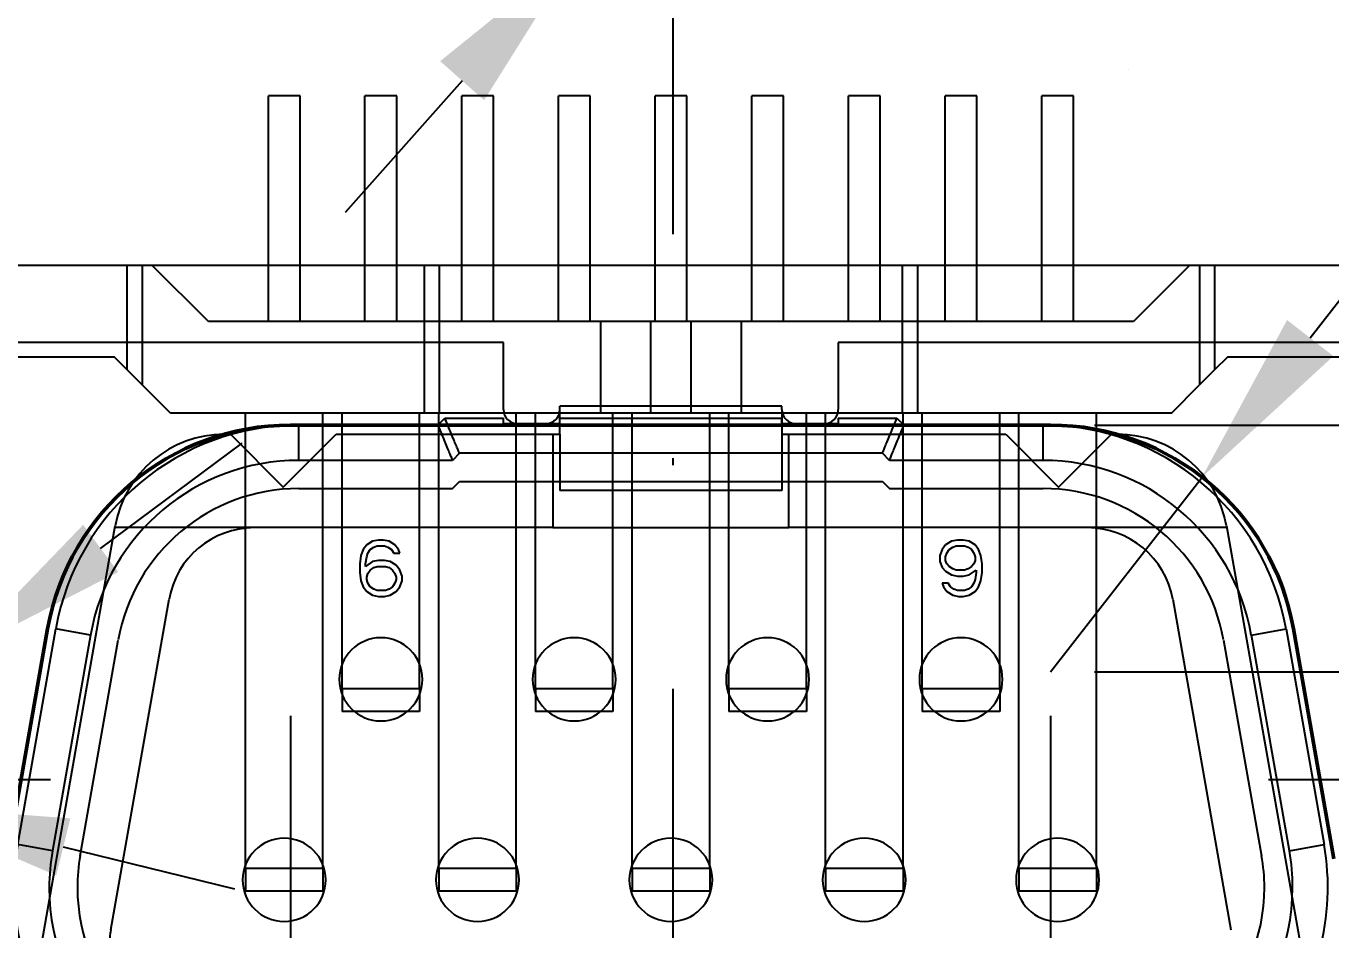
# Model space of a CAD drawing. Header units: millimetres. Extents: x 0 to 200, y 0 to 275.
# Drawn here: x 85.68 to 104.19, y 101.94 to 114.76 of the extents above; entities that cross this region are included whole.
import ezdxf

# ---------------------------------------------------------------- set-up
doc = ezdxf.new("R2010")
doc.units = ezdxf.units.MM
doc.linetypes.add('STRICHPUNKT', pattern=[25.4, 12.7, -6.35, 0, -6.35])
for name, color, linetype, lineweight in [('0.5 Vollinie', 7, 'Continuous', 50), ('Bemaßung', 2, 'Continuous', 25), ('Mittellinie', 6, 'STRICHPUNKT', 25)]:
    doc.layers.add(name, color=color, linetype=linetype, lineweight=lineweight)
doc.layers.add('MAIN-1', color=7, linetype='Continuous')
doc.layers.add('MAIN-2', color=7, linetype='Continuous')
doc.dimstyles.new('ISO-25', dxfattribs={"dimtxt": 2.5, "dimasz": 2.5, "dimexe": 1.25, "dimexo": 0.625, "dimtad": 1, "dimtxsty": 'Standard', "dimcen": 2.5, "dimadec": 0, "dimazin": 0, "dimtfac": 1, "dimtmove": 0, "dimatfit": 3, "dimfxl": 1, "dimarcsym": 0})

# ---------------------------------------------------------------- blocks, each defined once
blk = doc.blocks.new('*D77')
at = {"layer": 'Bemaßung', "color": 0, "lineweight": -2, "transparency": 16777216}
for p, q in [((97.98, 117.355), (152.75, 117.355)), ((151.5, 100.074), (151.5, 114.855)), ((127.325, 97.574), (152.75, 97.574))]:
    blk.add_line(p, q, dxfattribs=at)
at = {"layer": 'Bemaßung', "color": 0, "transparency": 16777216}
for points in [[(151.083, 114.855), (151.917, 114.855), (151.5, 117.355)], [(151.083, 100.074), (151.917, 100.074), (151.5, 97.574)]]:
    blk.add_solid(points, dxfattribs=at)
at = {"layer": 'Defpoints', "color": 0, "transparency": 16777216}
for p in [(97.355, 117.355), (151.5, 117.355), (126.7, 97.574)]:
    blk.add_point(p, dxfattribs=at)
at = {"layer": 'Bemaßung', "color": 0, "transparency": 16777216, "insert": (149.592, 107.465), "char_height": 2.2, "attachment_point": 5, "rotation": 90}
blk.add_mtext('19,8', dxfattribs=at)
blk = doc.blocks.new('*D79')
at = {"layer": 'Bemaßung', "color": 0, "lineweight": -2, "transparency": 16777216}
for p, q in [((86.739, 107.355), (88.746, 108.846)), ((84.733, 105.863), (79.917, 102.285)), ((63.821, 90.323), (77.91, 100.793))]:
    blk.add_line(p, q, dxfattribs=at)
at = {"layer": 'Bemaßung', "color": 0, "transparency": 16777216}
for points in [[(86.491, 107.689), (86.988, 107.02), (84.733, 105.863)], [(77.662, 101.128), (78.159, 100.459), (79.917, 102.285)]]:
    blk.add_solid(points, dxfattribs=at)
at = {"layer": 'Defpoints', "color": 0, "transparency": 16777216}
for p in [(84.733, 105.863), (79.917, 102.285)]:
    blk.add_point(p, dxfattribs=at)
at = {"layer": 'Bemaßung', "color": 0, "transparency": 16777216, "insert": (64.765, 93.174), "char_height": 2.2, "attachment_point": 5, "rotation": 36.6174}
blk.add_mtext('∅6', dxfattribs=at)
blk = doc.blocks.new('*D80')
at = {"layer": 'Bemaßung', "color": 0, "lineweight": -2, "transparency": 16777216}
for p, q in [((64.157, 108.538), (78.44, 105.028)), ((83.781, 103.716), (80.868, 104.432)), ((86.209, 103.119), (88.637, 102.523))]:
    blk.add_line(p, q, dxfattribs=at)
at = {"layer": 'Bemaßung', "color": 0, "transparency": 16777216}
for points in [[(78.54, 105.433), (78.341, 104.624), (80.868, 104.432)], [(86.309, 103.524), (86.11, 102.715), (83.781, 103.716)]]:
    blk.add_solid(points, dxfattribs=at)
at = {"layer": 'Defpoints', "color": 0, "transparency": 16777216}
for p in [(80.868, 104.432), (83.781, 103.716)]:
    blk.add_point(p, dxfattribs=at)
at = {"layer": 'Bemaßung', "color": 0, "transparency": 16777216, "insert": (66.956, 109.627), "char_height": 2.2, "attachment_point": 5, "rotation": 346.1945}
blk.add_mtext('∅3', dxfattribs=at)
blk = doc.blocks.new('*D81')
at = {"layer": 'Bemaßung', "color": 0, "lineweight": -2, "transparency": 16777216}
for p, q in [((106.656, 130.649), (97.843, 120.721)), ((93.528, 115.86), (96.183, 118.851)), ((91.868, 113.99), (90.208, 112.12))]:
    blk.add_line(p, q, dxfattribs=at)
at = {"layer": 'Bemaßung', "color": 0, "transparency": 16777216}
for points in [[(97.531, 120.997), (98.154, 120.444), (96.183, 118.851)], [(91.556, 114.267), (92.18, 113.713), (93.528, 115.86)]]:
    blk.add_solid(points, dxfattribs=at)
at = {"layer": 'Defpoints', "color": 0, "transparency": 16777216}
for p in [(96.183, 118.851), (93.528, 115.86)]:
    blk.add_point(p, dxfattribs=at)
at = {"layer": 'Bemaßung', "color": 0, "transparency": 16777216, "insert": (103.734, 129.955), "char_height": 2.2, "attachment_point": 5, "rotation": 48.4049}
blk.add_mtext('M4', dxfattribs=at)
blk = doc.blocks.new('*D109')
at = {"layer": 'Bemaßung', "color": 0, "lineweight": -2, "transparency": 16777216}
for p, q in [((100.841, 109.104), (147.895, 109.104)), ((146.645, 106.604), (146.645, 100.074)), ((127.325, 97.574), (147.895, 97.574))]:
    blk.add_line(p, q, dxfattribs=at)
at = {"layer": 'Bemaßung', "color": 0, "transparency": 16777216}
for points in [[(146.229, 106.604), (147.062, 106.604), (146.645, 109.104)], [(146.229, 100.074), (147.062, 100.074), (146.645, 97.574)]]:
    blk.add_solid(points, dxfattribs=at)
at = {"layer": 'Defpoints', "color": 0, "transparency": 16777216}
for p in [(100.216, 109.104), (126.7, 97.574), (146.645, 97.574)]:
    blk.add_point(p, dxfattribs=at)
at = {"layer": 'Bemaßung', "color": 0, "transparency": 16777216, "insert": (144.737, 103.339), "char_height": 2.2, "attachment_point": 5, "rotation": 90}
blk.add_mtext('11,5', dxfattribs=at)
blk = doc.blocks.new('*D110')
at = {"layer": 'Bemaßung', "color": 0, "lineweight": -2, "transparency": 16777216}
for p, q in [((120.114, 131.173), (103.901, 110.339)), ((100.216, 105.604), (102.365, 108.366))]:
    blk.add_line(p, q, dxfattribs=at)
at = {"layer": 'Bemaßung', "color": 0, "transparency": 16777216}
blk.add_solid([(103.572, 110.595), (104.229, 110.083), (102.365, 108.366)], dxfattribs=at)
at = {"layer": 'Defpoints', "color": 0, "transparency": 16777216}
for p in [(102.365, 108.366), (100.216, 105.604)]:
    blk.add_point(p, dxfattribs=at)
at = {"layer": 'Bemaßung', "color": 0, "transparency": 16777216, "insert": (116.085, 129.103), "char_height": 2.2, "attachment_point": 5, "rotation": 52.1094}
blk.add_mtext('R3,5', dxfattribs=at)
blk = doc.blocks.new('*D111')
at = {"layer": 'Bemaßung', "color": 0, "lineweight": -2, "transparency": 16777216}
for p, q in [((89.434, 104.979), (89.434, 90.276)), ((100.216, 104.979), (100.216, 90.276)), ((97.716, 91.526), (91.934, 91.526))]:
    blk.add_line(p, q, dxfattribs=at)
at = {"layer": 'Bemaßung', "color": 0, "transparency": 16777216}
for points in [[(91.934, 91.943), (91.934, 91.11), (89.434, 91.526)], [(97.716, 91.943), (97.716, 91.11), (100.216, 91.526)]]:
    blk.add_solid(points, dxfattribs=at)
at = {"layer": 'Defpoints', "color": 0, "transparency": 16777216}
for p in [(89.434, 105.604), (100.216, 105.604), (89.434, 91.526)]:
    blk.add_point(p, dxfattribs=at)
at = {"layer": 'Bemaßung', "color": 0, "transparency": 16777216, "insert": (94.825, 93.435), "char_height": 2.2, "attachment_point": 5}
blk.add_mtext('10,8', dxfattribs=at)
blk = doc.blocks.new('*D112')
at = {"layer": 'Bemaßung', "color": 0, "lineweight": -2, "transparency": 16777216}
for p, q in [((100.841, 105.604), (140.265, 105.604)), ((139.015, 103.104), (139.015, 100.074)), ((118.48, 97.574), (140.265, 97.574))]:
    blk.add_line(p, q, dxfattribs=at)
at = {"layer": 'Bemaßung', "color": 0, "transparency": 16777216}
for points in [[(138.599, 103.104), (139.432, 103.104), (139.015, 105.604)], [(138.599, 100.074), (139.432, 100.074), (139.015, 97.574)]]:
    blk.add_solid(points, dxfattribs=at)
at = {"layer": 'Defpoints', "color": 0, "transparency": 16777216}
for p in [(100.216, 105.604), (117.855, 97.574), (139.015, 97.574)]:
    blk.add_point(p, dxfattribs=at)
at = {"layer": 'Bemaßung', "color": 0, "transparency": 16777216, "insert": (137.29, 101.589), "char_height": 2.2, "attachment_point": 5, "rotation": 90}
blk.add_mtext('8', dxfattribs=at)
blk = doc.blocks.new('D-Sub 1-338168-2 Front')
at = {"layer": 'MAIN-1', "color": 1}
for p, q in [((4.654, 5.319), (4.114, 8.379)), ((20.876, 8.379), (20.336, 5.319)), ((3.721, 8.309), (3.228, 8.222)), ((3.768, 5.162), (3.228, 8.222)), ((3.721, 8.309), (4.26, 5.249)), ((20.73, 5.249), (21.269, 8.309)), ((21.762, 8.222), (21.222, 5.162)), ((21.269, 8.309), (21.762, 8.222)), ((4.26, 5.249), (3.768, 5.162)), ((20.73, 5.249), (21.222, 5.162)), ((8.18, 4.632), (8.13, 4.564)), ((8.263, 4.683), (8.18, 4.632)), ((8.347, 4.7), (8.263, 4.683)), ((8.413, 4.7), (8.347, 4.7)), ((8.497, 4.683), (8.413, 4.7)), ((8.58, 4.632), (8.497, 4.683)), ((8.63, 4.564), (8.58, 4.632)), ((16.393, 4.632), (16.343, 4.564)), ((16.477, 4.683), (16.393, 4.632)), ((16.56, 4.7), (16.477, 4.683)), ((16.643, 4.7), (16.56, 4.7)), ((16.727, 4.683), (16.643, 4.7)), ((16.81, 4.632), (16.727, 4.683)), ((16.86, 4.564), (16.81, 4.632)), ((8.097, 4.479), (8.08, 4.36)), ((8.13, 4.564), (8.097, 4.479)), ((8.163, 4.36), (8.18, 4.462)), ((8.18, 4.462), (8.197, 4.513)), ((8.197, 4.513), (8.23, 4.564)), ((8.23, 4.564), (8.28, 4.598)), ((8.28, 4.598), (8.33, 4.615)), ((8.33, 4.615), (8.43, 4.615)), ((8.43, 4.615), (8.48, 4.598)), ((8.48, 4.598), (8.53, 4.564)), ((8.53, 4.564), (8.563, 4.513)), ((8.563, 4.513), (8.647, 4.513)), ((8.647, 4.513), (8.63, 4.564)), ((16.343, 4.564), (16.31, 4.479)), ((16.31, 4.479), (16.31, 4.411)), ((16.393, 4.462), (16.41, 4.513)), ((16.393, 4.428), (16.393, 4.462)), ((16.41, 4.513), (16.443, 4.564)), ((16.443, 4.564), (16.493, 4.598)), ((16.493, 4.598), (16.543, 4.615)), ((16.543, 4.615), (16.66, 4.615)), ((16.66, 4.615), (16.71, 4.598)), ((16.71, 4.598), (16.76, 4.564)), ((16.76, 4.564), (16.793, 4.513)), ((16.793, 4.513), (16.81, 4.462)), ((16.81, 4.462), (16.81, 4.428)), ((16.893, 4.479), (16.86, 4.564)), ((16.91, 4.36), (16.893, 4.479)), ((8.08, 4.36), (8.08, 4.24)), ((8.263, 4.394), (8.163, 4.326)), ((8.163, 4.326), (8.163, 4.36)), ((8.197, 4.24), (8.23, 4.274)), ((8.23, 4.274), (8.28, 4.309)), ((8.347, 4.411), (8.263, 4.394)), ((8.28, 4.309), (8.33, 4.326)), ((8.33, 4.326), (8.447, 4.326)), ((8.43, 4.411), (8.347, 4.411)), ((8.513, 4.394), (8.43, 4.411)), ((8.447, 4.326), (8.497, 4.309)), ((8.497, 4.309), (8.547, 4.274)), ((8.597, 4.343), (8.513, 4.394)), ((8.547, 4.274), (8.58, 4.24)), ((8.647, 4.291), (8.597, 4.343)), ((8.68, 4.206), (8.647, 4.291)), ((16.31, 4.411), (16.343, 4.326)), ((16.343, 4.326), (16.393, 4.257)), ((16.41, 4.377), (16.393, 4.428)), ((16.443, 4.326), (16.41, 4.377)), ((16.493, 4.291), (16.443, 4.326)), ((16.543, 4.274), (16.493, 4.291)), ((16.66, 4.274), (16.543, 4.274)), ((16.71, 4.291), (16.66, 4.274)), ((16.76, 4.326), (16.71, 4.291)), ((16.727, 4.206), (16.827, 4.274)), ((16.793, 4.377), (16.76, 4.326)), ((16.81, 4.428), (16.793, 4.377)), ((16.827, 4.274), (16.827, 4.24)), ((16.91, 4.24), (16.91, 4.36)), ((8.08, 4.24), (8.097, 4.121)), ((8.097, 4.121), (8.13, 4.036)), ((8.18, 4.189), (8.197, 4.24)), ((8.18, 4.138), (8.18, 4.189)), ((8.197, 4.087), (8.18, 4.138)), ((8.23, 4.036), (8.197, 4.087)), ((8.58, 4.087), (8.547, 4.036)), ((8.58, 4.24), (8.597, 4.189)), ((8.597, 4.138), (8.58, 4.087)), ((8.597, 4.189), (8.597, 4.138)), ((8.647, 4.036), (8.68, 4.121)), ((8.68, 4.121), (8.68, 4.206)), ((16.343, 4.087), (16.36, 4.036)), ((16.427, 4.087), (16.343, 4.087)), ((16.393, 4.257), (16.477, 4.206)), ((16.46, 4.036), (16.427, 4.087)), ((16.477, 4.206), (16.56, 4.189)), ((16.56, 4.189), (16.643, 4.189)), ((16.643, 4.189), (16.727, 4.206)), ((16.793, 4.087), (16.76, 4.036)), ((16.81, 4.138), (16.793, 4.087)), ((16.827, 4.24), (16.81, 4.138)), ((16.86, 4.036), (16.893, 4.121)), ((16.893, 4.121), (16.91, 4.24)), ((8.13, 4.036), (8.18, 3.968)), ((8.18, 3.968), (8.263, 3.917)), ((8.28, 4.002), (8.23, 4.036)), ((8.263, 3.917), (8.347, 3.9)), ((8.33, 3.985), (8.28, 4.002)), ((8.447, 3.985), (8.33, 3.985)), ((8.347, 3.9), (8.43, 3.9)), ((8.43, 3.9), (8.513, 3.917)), ((8.497, 4.002), (8.447, 3.985)), ((8.547, 4.036), (8.497, 4.002)), ((8.513, 3.917), (8.597, 3.968)), ((8.597, 3.968), (8.647, 4.036)), ((16.36, 4.036), (16.41, 3.968)), ((16.41, 3.968), (16.493, 3.917)), ((16.51, 4.002), (16.46, 4.036)), ((16.493, 3.917), (16.577, 3.9)), ((16.56, 3.985), (16.51, 4.002)), ((16.66, 3.985), (16.56, 3.985)), ((16.577, 3.9), (16.643, 3.9)), ((16.643, 3.9), (16.727, 3.917)), ((16.71, 4.002), (16.66, 3.985)), ((16.76, 4.036), (16.71, 4.002)), ((16.727, 3.917), (16.81, 3.968)), ((16.81, 3.968), (16.86, 4.036)), ((9.395, 3.17), (7.215, 3.17)), ((9.495, 3.07), (9.395, 3.17)), ((15.595, 3.17), (15.495, 3.07)), ((17.775, 3.17), (15.595, 3.17)), ((15.495, 3.07), (9.495, 3.07)), ((7.215, 2.77), (7.215, 2.27)), ((7.215, 2.77), (9.395, 2.77)), ((9.327, 2.605), (9.318, 2.583)), ((9.335, 2.626), (9.327, 2.605)), ((9.344, 2.646), (9.335, 2.626)), ((9.351, 2.665), (9.344, 2.646)), ((9.359, 2.682), (9.351, 2.665)), ((9.365, 2.698), (9.359, 2.682)), ((9.371, 2.713), (9.365, 2.698)), ((9.377, 2.726), (9.371, 2.713)), ((9.381, 2.737), (9.377, 2.726)), ((9.385, 2.747), (9.381, 2.737)), ((9.389, 2.755), (9.385, 2.747)), ((9.392, 2.762), (9.389, 2.755)), ((9.393, 2.766), (9.392, 2.762)), ((9.395, 2.769), (9.393, 2.766)), ((9.395, 2.77), (9.395, 2.769)), ((9.395, 2.77), (9.495, 2.67)), ((9.465, 2.598), (9.459, 2.582)), ((9.471, 2.613), (9.465, 2.598)), ((9.477, 2.626), (9.471, 2.613)), ((9.481, 2.637), (9.477, 2.626)), ((9.485, 2.647), (9.481, 2.637)), ((9.489, 2.655), (9.485, 2.647)), ((9.492, 2.662), (9.489, 2.655)), ((9.493, 2.666), (9.492, 2.662)), ((9.495, 2.669), (9.493, 2.666)), ((9.495, 2.67), (9.495, 2.669)), ((9.495, 2.67), (15.495, 2.67)), ((15.495, 2.67), (15.595, 2.77)), ((15.495, 2.67), (15.495, 2.669)), ((15.495, 2.669), (15.497, 2.666)), ((15.497, 2.666), (15.498, 2.662)), ((15.498, 2.662), (15.501, 2.655)), ((15.501, 2.655), (15.505, 2.647)), ((15.505, 2.647), (15.509, 2.637)), ((15.509, 2.637), (15.513, 2.626)), ((15.513, 2.626), (15.519, 2.613)), ((15.519, 2.613), (15.525, 2.598)), ((15.525, 2.598), (15.531, 2.582)), ((15.595, 2.77), (17.775, 2.77)), ((15.595, 2.769), (15.595, 2.77)), ((15.597, 2.766), (15.595, 2.769)), ((15.598, 2.762), (15.597, 2.766)), ((15.601, 2.755), (15.598, 2.762)), ((15.605, 2.747), (15.601, 2.755)), ((15.609, 2.737), (15.605, 2.747)), ((15.613, 2.726), (15.609, 2.737)), ((15.619, 2.713), (15.613, 2.726)), ((15.625, 2.698), (15.619, 2.713)), ((15.631, 2.682), (15.625, 2.698)), ((15.639, 2.665), (15.631, 2.682)), ((15.646, 2.646), (15.639, 2.665)), ((15.655, 2.626), (15.646, 2.646)), ((15.663, 2.605), (15.655, 2.626)), ((15.672, 2.583), (15.663, 2.605)), ((17.775, 2.77), (17.775, 2.27)), ((9.245, 2.407), (9.234, 2.38)), ((9.256, 2.434), (9.245, 2.407)), ((9.267, 2.461), (9.256, 2.434)), ((9.278, 2.487), (9.267, 2.461)), ((9.288, 2.512), (9.278, 2.487)), ((9.298, 2.536), (9.288, 2.512)), ((9.308, 2.56), (9.298, 2.536)), ((9.318, 2.583), (9.308, 2.56)), ((9.388, 2.412), (9.378, 2.387)), ((9.398, 2.436), (9.388, 2.412)), ((9.408, 2.46), (9.398, 2.436)), ((9.418, 2.483), (9.408, 2.46)), ((9.427, 2.505), (9.418, 2.483)), ((9.435, 2.526), (9.427, 2.505)), ((9.444, 2.546), (9.435, 2.526)), ((9.451, 2.565), (9.444, 2.546)), ((9.459, 2.582), (9.451, 2.565)), ((15.531, 2.582), (15.539, 2.565)), ((15.539, 2.565), (15.546, 2.546)), ((15.546, 2.546), (15.555, 2.526)), ((15.555, 2.526), (15.563, 2.505)), ((15.563, 2.505), (15.572, 2.483)), ((15.572, 2.483), (15.582, 2.46)), ((15.582, 2.46), (15.592, 2.436)), ((15.592, 2.436), (15.602, 2.412)), ((15.602, 2.412), (15.612, 2.387)), ((15.682, 2.56), (15.672, 2.583)), ((15.692, 2.536), (15.682, 2.56)), ((15.702, 2.512), (15.692, 2.536)), ((15.712, 2.487), (15.702, 2.512)), ((15.723, 2.461), (15.712, 2.487)), ((15.734, 2.434), (15.723, 2.461)), ((15.745, 2.407), (15.734, 2.434)), ((15.756, 2.38), (15.745, 2.407)), ((9.188, 2.27), (7.215, 2.27)), ((9.199, 2.298), (9.188, 2.27)), ((9.288, 2.17), (9.188, 2.27)), ((9.211, 2.325), (9.199, 2.298)), ((9.222, 2.353), (9.211, 2.325)), ((9.234, 2.38), (9.222, 2.353)), ((9.311, 2.225), (9.299, 2.198)), ((9.322, 2.253), (9.311, 2.225)), ((9.334, 2.28), (9.322, 2.253)), ((9.345, 2.307), (9.334, 2.28)), ((9.356, 2.334), (9.345, 2.307)), ((9.367, 2.361), (9.356, 2.334)), ((9.378, 2.387), (9.367, 2.361)), ((10.12, 2.25), (10.92, 2.25)), ((10.12, 2.17), (10.12, 2.25)), ((10.302, 2.249), (10.302, 2.1)), ((10.573, 2.25), (10.573, 2.1)), ((10.92, 2.25), (10.92, 2.17)), ((14.07, 2.25), (14.87, 2.25)), ((14.07, 2.25), (14.07, 2.17)), ((14.417, 2.25), (14.417, 2.1)), ((14.688, 2.249), (14.688, 2.1)), ((14.87, 2.25), (14.87, 2.17)), ((15.612, 2.387), (15.623, 2.361)), ((15.623, 2.361), (15.634, 2.334)), ((15.634, 2.334), (15.645, 2.307)), ((15.645, 2.307), (15.656, 2.28)), ((15.656, 2.28), (15.668, 2.253)), ((15.668, 2.253), (15.679, 2.225)), ((15.679, 2.225), (15.691, 2.198)), ((15.802, 2.27), (15.702, 2.17)), ((15.768, 2.353), (15.756, 2.38)), ((15.779, 2.325), (15.768, 2.353)), ((15.791, 2.298), (15.779, 2.325)), ((15.802, 2.27), (15.791, 2.298)), ((17.775, 2.27), (15.802, 2.27)), ((9.299, 2.198), (9.288, 2.17)), ((10.12, 2.17), (9.288, 2.17)), ((10.12, 1.1), (10.12, 2.05)), ((10.126, 2.1), (10.914, 2.1)), ((14.07, 2.17), (10.92, 2.17)), ((10.92, 2.05), (10.92, 2)), ((14.07, 2.05), (14.07, 2)), ((14.076, 2.1), (14.864, 2.1)), ((15.702, 2.17), (14.87, 2.17)), ((14.87, 2.05), (14.87, 1.1)), ((15.691, 2.198), (15.702, 2.17)), ((10.92, 2), (14.07, 2)), ((-1.45, 1.1), (10.12, 1.1)), ((4.781, 0), (4.781, 1.1)), ((4.995, 0), (4.995, 1.1)), ((8.995, 0), (8.995, 1.1)), ((9.209, 1.1), (9.209, 0)), ((14.87, 1.1), (26.44, 1.1)), ((15.781, 0), (15.781, 1.1)), ((15.995, 0), (15.995, 1.1)), ((19.995, 0), (19.995, 1.1)), ((20.209, 1.1), (20.209, 0)), ((4.781, 0), (-0.905, 0)), ((4.995, 0), (4.781, 0)), ((8.995, 0), (4.995, 0)), ((6.784, 0), (6.784, -2.4)), ((7.234, 0), (7.234, -2.4)), ((8.155, 0), (8.155, -2.4)), ((8.605, 0), (8.605, -2.4)), ((9.209, 0), (8.995, 0)), ((15.781, 0), (9.209, 0)), ((9.527, 0), (9.527, -2.4)), ((9.977, 0), (9.977, -2.4)), ((10.898, 0), (10.898, -2.4)), ((11.348, 0), (11.348, -2.4)), ((12.27, 0), (12.27, -2.4)), ((12.72, 0), (12.72, -2.4)), ((13.642, 0), (13.642, -2.4)), ((14.092, 0), (14.092, -2.4)), ((15.013, 0), (15.013, -2.4)), ((15.463, 0), (15.463, -2.4)), ((15.995, 0), (15.781, 0)), ((19.995, 0), (15.995, 0)), ((16.385, 0), (16.385, -2.4)), ((16.835, 0), (16.835, -2.4)), ((17.756, 0), (17.756, -2.4)), ((18.206, 0), (18.206, -2.4)), ((20.209, 0), (19.995, 0)), ((25.895, 0), (20.209, 0)), ((6.784, -2.4), (7.234, -2.4)), ((8.155, -2.4), (8.605, -2.4)), ((9.527, -2.4), (9.977, -2.4)), ((10.898, -2.4), (11.348, -2.4)), ((12.27, -2.4), (12.72, -2.4)), ((13.642, -2.4), (14.092, -2.4)), ((15.013, -2.4), (15.463, -2.4)), ((16.385, -2.4), (16.835, -2.4)), ((17.756, -2.4), (18.206, -2.4))]:
    blk.add_line(p, q, dxfattribs=at)
for centre, radius, start, end in [((6.675, 8.83), 3.5, 90, 190), ((18.315, 8.83), 3.5, 350, 90), ((6.675, 8.83), 3, 90, 180), ((18.315, 8.83), 3, 0, 90), ((6.675, 8.83), 2.6, 90, 180), ((18.315, 8.83), 2.6, 0, 90), ((7.009, 8.722), 0.59, 0, 180), ((9.752, 8.722), 0.59, 0, 180), ((12.495, 8.722), 0.59, 0, 180), ((15.238, 8.722), 0.59, 0, 180), ((17.981, 8.722), 0.59, 0, 180), ((6.675, 8.83), 3, 180, 190), ((6.675, 8.83), 2.6, 180, 190), ((7.009, 8.722), 0.59, 180, 0), ((9.752, 8.722), 0.59, 180, 0), ((12.495, 8.722), 0.59, 180, 0), ((15.238, 8.722), 0.59, 180, 0), ((17.981, 8.722), 0.59, 180, 0), ((18.315, 8.83), 2.6, 350, 0), ((18.315, 8.83), 3, 350, 0), ((8.38, 5.877), 0.59, 0, 180), ((11.123, 5.877), 0.59, 0, 180), ((13.867, 5.877), 0.59, 0, 180), ((16.61, 5.877), 0.59, 0, 180), ((8.38, 5.877), 0.59, 180, 0), ((11.123, 5.877), 0.59, 180, 0), ((13.867, 5.877), 0.59, 180, 0), ((16.61, 5.877), 0.59, 180, 0), ((7.215, 5.77), 3, 190, 270), ((7.215, 5.77), 2.6, 190, 270), ((17.775, 5.77), 2.6, 270, 350), ((17.775, 5.77), 3, 270, 350), ((7.215, 5.77), 3.5, 190, 270), ((17.775, 5.77), 3.5, 270, 350), ((10.32, 2.05), 0.2, 90, 180), ((10.72, 2.05), 0.2, 0, 90), ((14.27, 2.05), 0.2, 90, 180), ((14.67, 2.05), 0.2, 0, 90)]:
    blk.add_arc(centre, radius, start, end, dxfattribs=at)
at = {"layer": 'MAIN-2', "color": 1}
for p, q in [((4.613, 3.697), (3.439, 10.357)), ((21.551, 10.357), (20.377, 3.697)), ((4.549, 9.431), (4.549, 9.431)), ((5.376, 4.741), (4.549, 9.431)), ((20.441, 9.431), (19.614, 4.741)), ((20.441, 9.431), (20.441, 9.431)), ((6.419, 8.722), (6.419, 8.722)), ((6.459, 8.562), (6.459, 8.882)), ((6.459, 8.882), (7.559, 8.882)), ((6.459, 8.882), (6.459, 8.882)), ((7.559, 8.562), (7.559, 8.882)), ((7.559, 8.882), (7.559, 8.882)), ((7.599, 8.722), (7.599, 8.722)), ((9.162, 8.722), (9.162, 8.722)), ((9.202, 8.562), (9.202, 8.882)), ((9.202, 8.882), (10.302, 8.882)), ((9.202, 8.882), (9.202, 8.882)), ((10.302, 8.562), (10.302, 8.882)), ((10.302, 8.882), (10.302, 8.882)), ((10.342, 8.722), (10.342, 8.722)), ((11.905, 8.722), (11.905, 8.722)), ((11.945, 8.562), (11.945, 8.882)), ((11.945, 8.882), (13.045, 8.882)), ((11.945, 8.882), (11.945, 8.882)), ((13.045, 8.562), (13.045, 8.882)), ((13.045, 8.882), (13.045, 8.882)), ((13.085, 8.722), (13.085, 8.722)), ((14.648, 8.722), (14.648, 8.722)), ((14.688, 8.562), (14.688, 8.882)), ((14.688, 8.882), (15.788, 8.882)), ((14.688, 8.882), (14.688, 8.882)), ((15.788, 8.562), (15.788, 8.882)), ((15.788, 8.882), (15.788, 8.882)), ((15.828, 8.722), (15.828, 8.722)), ((17.391, 8.722), (17.391, 8.722)), ((17.431, 8.562), (17.431, 8.882)), ((17.431, 8.882), (18.531, 8.882)), ((17.431, 8.882), (17.431, 8.882)), ((18.531, 8.562), (18.531, 8.882)), ((18.531, 8.882), (18.531, 8.882)), ((18.571, 8.722), (18.571, 8.722)), ((6.459, 8.562), (7.559, 8.562)), ((6.459, 8.562), (6.459, 2.1)), ((6.459, 8.562), (6.459, 8.562)), ((7.559, 8.562), (7.559, 8.562)), ((7.559, 8.562), (7.559, 2.1)), ((9.202, 8.562), (10.302, 8.562)), ((9.202, 8.562), (9.202, 8.562)), ((9.202, 8.562), (9.202, 2.1)), ((10.302, 8.562), (10.302, 8.562)), ((10.302, 8.562), (10.302, 2.249)), ((11.945, 8.562), (13.045, 8.562)), ((11.945, 8.562), (11.945, 8.562)), ((11.945, 8.562), (11.945, 2.1)), ((13.045, 8.562), (13.045, 8.562)), ((13.045, 8.562), (13.045, 2.1)), ((14.688, 8.562), (15.788, 8.562)), ((14.688, 8.562), (14.688, 8.562)), ((14.688, 8.562), (14.688, 2.249)), ((15.788, 8.562), (15.788, 8.562)), ((15.788, 8.562), (15.788, 2.1)), ((17.431, 8.562), (18.531, 8.562)), ((17.431, 8.562), (17.431, 8.562)), ((17.431, 8.562), (17.431, 2.1)), ((18.531, 8.562), (18.531, 8.562)), ((18.531, 8.562), (18.531, 2.1)), ((4.114, 8.379), (4.114, 8.379)), ((20.876, 8.379), (20.876, 8.379)), ((3.721, 8.309), (3.721, 8.309)), ((21.269, 8.309), (21.269, 8.309)), ((7.83, 6.012), (7.83, 6.332)), ((7.83, 6.332), (8.93, 6.332)), ((7.83, 6.332), (7.83, 6.332)), ((8.93, 6.012), (8.93, 6.332)), ((8.93, 6.332), (8.93, 6.332)), ((10.573, 6.012), (10.573, 6.332)), ((10.573, 6.332), (11.673, 6.332)), ((10.573, 6.332), (10.573, 6.332)), ((11.673, 6.012), (11.673, 6.332)), ((11.673, 6.332), (11.673, 6.332)), ((13.317, 6.012), (13.317, 6.332)), ((13.317, 6.332), (14.417, 6.332)), ((13.317, 6.332), (13.317, 6.332)), ((14.417, 6.012), (14.417, 6.332)), ((14.417, 6.332), (14.417, 6.332)), ((16.06, 6.012), (16.06, 6.332)), ((16.06, 6.332), (17.16, 6.332)), ((16.06, 6.332), (16.06, 6.332)), ((17.16, 6.012), (17.16, 6.332)), ((17.16, 6.332), (17.16, 6.332)), ((7.83, 6.012), (8.93, 6.012)), ((7.83, 6.012), (7.83, 2.1)), ((7.83, 6.012), (7.83, 6.012)), ((8.93, 6.012), (8.93, 6.012)), ((8.93, 6.012), (8.93, 2.1)), ((10.573, 6.012), (11.673, 6.012)), ((10.573, 6.012), (10.573, 6.012)), ((10.573, 6.012), (10.573, 2.25)), ((11.673, 6.012), (11.673, 6.012)), ((11.673, 6.012), (11.673, 2.1)), ((13.317, 6.012), (14.417, 6.012)), ((13.317, 6.012), (13.317, 6.012)), ((13.317, 6.012), (13.317, 2.1)), ((14.417, 6.012), (14.417, 6.012)), ((14.417, 6.012), (14.417, 2.25)), ((16.06, 6.012), (17.16, 6.012)), ((16.06, 6.012), (16.06, 6.012)), ((16.06, 6.012), (16.06, 2.1)), ((17.16, 6.012), (17.16, 6.012)), ((17.16, 6.012), (17.16, 2.1)), ((7.79, 5.877), (7.79, 5.877)), ((8.97, 5.877), (8.97, 5.877)), ((10.533, 5.877), (10.533, 5.877)), ((11.713, 5.877), (11.713, 5.877)), ((13.277, 5.877), (13.277, 5.877)), ((14.457, 5.877), (14.457, 5.877)), ((16.02, 5.877), (16.02, 5.877)), ((17.2, 5.877), (17.2, 5.877)), ((4.26, 5.249), (4.26, 5.249)), ((4.654, 5.319), (4.654, 5.319)), ((20.336, 5.319), (20.336, 5.319)), ((20.73, 5.249), (20.73, 5.249)), ((5.376, 4.741), (5.376, 4.741)), ((8.18, 4.632), (8.18, 4.632)), ((8.263, 4.683), (8.263, 4.683)), ((8.347, 4.7), (8.347, 4.7)), ((8.413, 4.7), (8.413, 4.7)), ((8.497, 4.683), (8.497, 4.683)), ((8.58, 4.632), (8.58, 4.632)), ((16.393, 4.632), (16.393, 4.632)), ((16.477, 4.683), (16.477, 4.683)), ((16.56, 4.7), (16.56, 4.7)), ((16.643, 4.7), (16.643, 4.7)), ((16.727, 4.683), (16.727, 4.683)), ((16.81, 4.632), (16.81, 4.632)), ((19.614, 4.741), (19.614, 4.741)), ((8.097, 4.479), (8.097, 4.479)), ((8.13, 4.564), (8.13, 4.564)), ((8.18, 4.462), (8.18, 4.462)), ((8.197, 4.513), (8.197, 4.513)), ((8.23, 4.564), (8.23, 4.564)), ((8.28, 4.598), (8.28, 4.598)), ((8.33, 4.615), (8.33, 4.615)), ((8.43, 4.615), (8.43, 4.615)), ((8.48, 4.598), (8.48, 4.598)), ((8.53, 4.564), (8.53, 4.564)), ((8.563, 4.513), (8.563, 4.513)), ((8.63, 4.564), (8.63, 4.564)), ((8.647, 4.513), (8.647, 4.513)), ((16.31, 4.479), (16.31, 4.479)), ((16.343, 4.564), (16.343, 4.564)), ((16.393, 4.462), (16.393, 4.462)), ((16.41, 4.513), (16.41, 4.513)), ((16.443, 4.564), (16.443, 4.564)), ((16.493, 4.598), (16.493, 4.598)), ((16.543, 4.615), (16.543, 4.615)), ((16.66, 4.615), (16.66, 4.615)), ((16.71, 4.598), (16.71, 4.598)), ((16.76, 4.564), (16.76, 4.564)), ((16.793, 4.513), (16.793, 4.513)), ((16.81, 4.462), (16.81, 4.462)), ((16.86, 4.564), (16.86, 4.564)), ((16.893, 4.479), (16.893, 4.479)), ((8.08, 4.36), (8.08, 4.36)), ((8.163, 4.36), (8.163, 4.36)), ((8.163, 4.326), (8.163, 4.326)), ((8.23, 4.274), (8.23, 4.274)), ((8.263, 4.394), (8.263, 4.394)), ((8.28, 4.309), (8.28, 4.309)), ((8.33, 4.326), (8.33, 4.326)), ((8.347, 4.411), (8.347, 4.411)), ((8.43, 4.411), (8.43, 4.411)), ((8.447, 4.326), (8.447, 4.326)), ((8.497, 4.309), (8.497, 4.309)), ((8.513, 4.394), (8.513, 4.394)), ((8.547, 4.274), (8.547, 4.274)), ((8.597, 4.343), (8.597, 4.343)), ((8.647, 4.291), (8.647, 4.291)), ((16.31, 4.411), (16.31, 4.411)), ((16.343, 4.326), (16.343, 4.326)), ((16.393, 4.428), (16.393, 4.428)), ((16.41, 4.377), (16.41, 4.377)), ((16.443, 4.326), (16.443, 4.326)), ((16.493, 4.291), (16.493, 4.291)), ((16.543, 4.274), (16.543, 4.274)), ((16.66, 4.274), (16.66, 4.274)), ((16.71, 4.291), (16.71, 4.291)), ((16.76, 4.326), (16.76, 4.326)), ((16.793, 4.377), (16.793, 4.377)), ((16.81, 4.428), (16.81, 4.428)), ((16.827, 4.274), (16.827, 4.274)), ((16.91, 4.36), (16.91, 4.36)), ((8.08, 4.24), (8.08, 4.24)), ((8.097, 4.121), (8.097, 4.121)), ((8.18, 4.189), (8.18, 4.189)), ((8.18, 4.138), (8.18, 4.138)), ((8.197, 4.24), (8.197, 4.24)), ((8.197, 4.087), (8.197, 4.087)), ((8.58, 4.24), (8.58, 4.24)), ((8.58, 4.087), (8.58, 4.087)), ((8.597, 4.189), (8.597, 4.189)), ((8.597, 4.138), (8.597, 4.138)), ((8.68, 4.206), (8.68, 4.206)), ((8.68, 4.121), (8.68, 4.121)), ((16.343, 4.087), (16.343, 4.087)), ((16.393, 4.257), (16.393, 4.257)), ((16.427, 4.087), (16.427, 4.087)), ((16.477, 4.206), (16.477, 4.206)), ((16.56, 4.189), (16.56, 4.189)), ((16.643, 4.189), (16.643, 4.189)), ((16.727, 4.206), (16.727, 4.206)), ((16.793, 4.087), (16.793, 4.087)), ((16.81, 4.138), (16.81, 4.138)), ((16.827, 4.24), (16.827, 4.24)), ((16.893, 4.121), (16.893, 4.121)), ((16.91, 4.24), (16.91, 4.24)), ((8.13, 4.036), (8.13, 4.036)), ((8.18, 3.968), (8.18, 3.968)), ((8.23, 4.036), (8.23, 4.036)), ((8.263, 3.917), (8.263, 3.917)), ((8.28, 4.002), (8.28, 4.002)), ((8.33, 3.985), (8.33, 3.985)), ((8.347, 3.9), (8.347, 3.9)), ((8.43, 3.9), (8.43, 3.9)), ((8.447, 3.985), (8.447, 3.985)), ((8.497, 4.002), (8.497, 4.002)), ((8.513, 3.917), (8.513, 3.917)), ((8.547, 4.036), (8.547, 4.036)), ((8.597, 3.968), (8.597, 3.968)), ((8.647, 4.036), (8.647, 4.036)), ((16.36, 4.036), (16.36, 4.036)), ((16.41, 3.968), (16.41, 3.968)), ((16.46, 4.036), (16.46, 4.036)), ((16.493, 3.917), (16.493, 3.917)), ((16.51, 4.002), (16.51, 4.002)), ((16.56, 3.985), (16.56, 3.985)), ((16.577, 3.9), (16.577, 3.9)), ((16.643, 3.9), (16.643, 3.9)), ((16.66, 3.985), (16.66, 3.985)), ((16.71, 4.002), (16.71, 4.002)), ((16.727, 3.917), (16.727, 3.917)), ((16.76, 4.036), (16.76, 4.036)), ((16.81, 3.968), (16.81, 3.968)), ((16.86, 4.036), (16.86, 4.036)), ((4.608, 3.725), (4.608, 3.725)), ((4.608, 3.725), (10.82, 3.725)), ((6.587, 3.725), (6.587, 3.725)), ((10.82, 3.725), (10.82, 2.4)), ((14.17, 3.725), (10.82, 3.725)), ((10.82, 3.725), (10.82, 3.725)), ((14.17, 2.4), (14.17, 3.725)), ((14.17, 3.725), (20.382, 3.725)), ((14.17, 3.725), (14.17, 3.725)), ((18.403, 3.725), (18.403, 3.725)), ((20.382, 3.725), (20.382, 3.725)), ((4.613, 3.697), (4.613, 3.697)), ((20.377, 3.697), (20.377, 3.697)), ((6.995, 3.15), (6.245, 2.4)), ((7.745, 2.4), (6.995, 3.15)), ((6.995, 3.15), (6.995, 3.15)), ((7.215, 3.17), (7.215, 3.17)), ((9.395, 3.17), (9.395, 3.17)), ((10.92, 2.4), (10.92, 3.2)), ((10.92, 3.2), (10.92, 3.2)), ((10.92, 3.2), (14.07, 3.2)), ((14.07, 3.2), (14.07, 3.2)), ((14.07, 2.4), (14.07, 3.2)), ((15.595, 3.17), (15.595, 3.17)), ((17.995, 3.15), (17.245, 2.4)), ((17.775, 3.17), (17.775, 3.17)), ((18.745, 2.4), (17.995, 3.15)), ((17.995, 3.15), (17.995, 3.15)), ((9.495, 3.07), (9.495, 3.07)), ((15.495, 3.07), (15.495, 3.07)), ((7.215, 2.77), (7.215, 2.77)), ((9.395, 2.77), (9.395, 2.77)), ((9.495, 2.67), (9.495, 2.67)), ((15.495, 2.67), (15.495, 2.67)), ((15.595, 2.77), (15.595, 2.77)), ((17.775, 2.77), (17.775, 2.77)), ((6.245, 2.4), (6.159, 2.4)), ((6.159, 2.4), (6.159, 2.4)), ((6.245, 2.4), (6.245, 2.4)), ((10.92, 2.4), (7.745, 2.4)), ((7.745, 2.4), (7.745, 2.4)), ((10.12, 2.25), (10.12, 2.25)), ((10.32, 2.25), (10.32, 2.25)), ((10.72, 2.25), (10.72, 2.25)), ((10.82, 2.4), (10.82, 2.4)), ((10.92, 2.05), (10.92, 2.4)), ((10.92, 2.4), (10.92, 2.4)), ((10.92, 2.25), (10.92, 2.25)), ((14.07, 2.4), (14.07, 2.05)), ((17.245, 2.4), (14.07, 2.4)), ((14.07, 2.4), (14.07, 2.4)), ((14.07, 2.25), (14.07, 2.25)), ((14.17, 2.4), (14.17, 2.4)), ((14.27, 2.25), (14.27, 2.25)), ((14.67, 2.25), (14.67, 2.25)), ((14.87, 2.25), (14.87, 2.25)), ((17.245, 2.4), (17.245, 2.4)), ((18.831, 2.4), (18.745, 2.4)), ((18.745, 2.4), (18.745, 2.4)), ((18.831, 2.4), (18.831, 2.4)), ((5.395, 2.1), (4.995, 1.7)), ((5.395, 2.1), (5.395, 2.1)), ((5.395, 2.1), (8.995, 2.1)), ((6.459, 2.1), (6.459, 2.1)), ((7.559, 2.1), (7.559, 2.1)), ((7.83, 2.1), (7.83, 2.1)), ((8.93, 2.1), (8.93, 2.1)), ((8.995, 2.1), (9.209, 2.1)), ((8.995, 1.1), (8.995, 2.1)), ((9.202, 2.1), (9.202, 2.1)), ((9.209, 2.1), (10.126, 2.1)), ((9.209, 2.1), (9.209, 1.1)), ((10.12, 2.05), (10.12, 2.05)), ((10.302, 2.1), (10.302, 2.1)), ((10.573, 2.1), (10.573, 2.1)), ((10.914, 2.1), (10.92, 2.1)), ((10.92, 2.1), (10.92, 2.1)), ((10.92, 2.1), (14.07, 2.1)), ((10.92, 2.05), (10.92, 2.05)), ((11.495, 2.1), (11.495, 0.8)), ((11.673, 2.1), (11.673, 2.1)), ((11.945, 2.1), (11.945, 2.1)), ((12.212, 0.8), (12.212, 2.1)), ((12.778, 2.1), (12.778, 0.8)), ((13.045, 2.1), (13.045, 2.1)), ((13.317, 2.1), (13.317, 2.1)), ((13.495, 0.8), (13.495, 2.1)), ((14.07, 2.1), (14.07, 2.1)), ((14.07, 2.1), (14.076, 2.1)), ((14.07, 2.05), (14.07, 2.05)), ((14.417, 2.1), (14.417, 2.1)), ((14.688, 2.1), (14.688, 2.1)), ((14.864, 2.1), (15.781, 2.1)), ((14.87, 2.05), (14.87, 2.05)), ((15.781, 2.1), (15.995, 2.1)), ((15.781, 1.1), (15.781, 2.1)), ((15.788, 2.1), (15.788, 2.1)), ((15.995, 2.1), (19.595, 2.1)), ((15.995, 1.1), (15.995, 2.1)), ((16.06, 2.1), (16.06, 2.1)), ((17.16, 2.1), (17.16, 2.1)), ((17.431, 2.1), (17.431, 2.1)), ((18.531, 2.1), (18.531, 2.1)), ((19.595, 2.1), (19.595, 2.1)), ((19.595, 2.1), (19.995, 1.7)), ((10.92, 2), (10.92, 2)), ((14.07, 2), (14.07, 2)), ((4.781, 1.486), (4.995, 1.7)), ((4.995, 1.1), (4.995, 1.7)), ((19.995, 1.7), (20.209, 1.486)), ((19.995, 1.1), (19.995, 1.7)), ((4.595, 1.3), (4.781, 1.486)), ((4.781, 1.1), (4.781, 1.486)), ((20.209, 1.486), (20.395, 1.3)), ((20.209, 1.486), (20.209, 1.1)), ((4.595, 1.3), (-0.905, 1.3)), ((4.595, 1.3), (4.595, 1.3)), ((20.395, 1.3), (20.395, 1.3)), ((25.895, 1.3), (20.395, 1.3)), ((10.12, 1.1), (10.12, 1.1)), ((14.87, 1.1), (14.87, 1.1)), ((5.133, 0), (5.933, 0.8)), ((5.933, 0.8), (19.057, 0.8)), ((5.933, 0.8), (5.933, 0.8)), ((6.784, 0.8), (6.784, 0.8)), ((6.784, 0.8), (6.784, 0)), ((7.234, 0.8), (7.234, 0.8)), ((7.234, 0.8), (7.234, 0)), ((8.155, 0.8), (8.155, 0.8)), ((8.155, 0.8), (8.155, 0)), ((8.605, 0.8), (8.605, 0.8)), ((8.605, 0.8), (8.605, 0)), ((9.527, 0.8), (9.527, 0.8)), ((9.527, 0.8), (9.527, 0)), ((9.977, 0.8), (9.977, 0.8)), ((9.977, 0.8), (9.977, 0)), ((10.898, 0.8), (10.898, 0.8)), ((10.898, 0.8), (10.898, 0)), ((11.348, 0.8), (11.348, 0.8)), ((11.348, 0.8), (11.348, 0)), ((12.27, 0.8), (12.27, 0.8)), ((12.27, 0.8), (12.27, 0)), ((12.72, 0.8), (12.72, 0.8)), ((12.72, 0.8), (12.72, 0)), ((13.642, 0.8), (13.642, 0.8)), ((13.642, 0.8), (13.642, 0)), ((14.092, 0.8), (14.092, 0.8)), ((14.092, 0.8), (14.092, 0)), ((15.013, 0.8), (15.013, 0.8)), ((15.013, 0.8), (15.013, 0)), ((15.463, 0.8), (15.463, 0.8)), ((15.463, 0.8), (15.463, 0)), ((16.385, 0.8), (16.385, 0.8)), ((16.385, 0.8), (16.385, 0)), ((16.835, 0.8), (16.835, 0.8)), ((16.835, 0.8), (16.835, 0)), ((17.756, 0.8), (17.756, 0.8)), ((17.756, 0.8), (17.756, 0)), ((18.206, 0.8), (18.206, 0.8)), ((18.206, 0.8), (18.206, 0)), ((19.057, 0.8), (19.057, 0.8)), ((19.057, 0.8), (19.857, 0)), ((5.133, 0), (5.133, 0)), ((19.857, 0), (19.857, 0)), ((6.784, -2.4), (6.784, -2.4)), ((7.234, -2.4), (7.234, -2.4)), ((8.155, -2.4), (8.155, -2.4)), ((8.605, -2.4), (8.605, -2.4)), ((9.527, -2.4), (9.527, -2.4)), ((9.977, -2.4), (9.977, -2.4)), ((10.898, -2.4), (10.898, -2.4)), ((11.348, -2.4), (11.348, -2.4)), ((12.27, -2.4), (12.27, -2.4)), ((12.72, -2.4), (12.72, -2.4)), ((13.642, -2.4), (13.642, -2.4)), ((14.092, -2.4), (14.092, -2.4)), ((15.013, -2.4), (15.013, -2.4)), ((15.463, -2.4), (15.463, -2.4)), ((16.385, -2.4), (16.385, -2.4)), ((16.835, -2.4), (16.835, -2.4)), ((17.756, -2.4), (17.756, -2.4)), ((18.206, -2.4), (18.206, -2.4))]:
    blk.add_line(p, q, dxfattribs=at)
for centre, radius, start, end in [((19.23, 9.645), 1.23, 350, 0), ((6.587, 4.955), 1.23, 190, 270), ((18.403, 4.955), 1.23, 270, 350), ((6.159, 3.97), 1.57, 190, 270), ((18.831, 3.97), 1.57, 270, 350)]:
    blk.add_arc(centre, radius, start, end, dxfattribs=at)

msp = doc.modelspace()

# ---------------------------------------------------------------- linework, layer by layer
at = {"layer": '0.5 Vollinie'}
for p, q in [((101.315, 114.149), (101.315, 114.149)), ((100.216, 109.104), (89.434, 109.104)), ((85.987, 106.212), (85.412, 102.952)), ((103.662, 106.212), (104.237, 102.952))]:
    msp.add_line(p, q, dxfattribs=at)
for centre, start, end in [((89.434, 105.604), 90, 170), ((100.216, 105.604), 10, 90)]:
    msp.add_arc(centre, 3.5, start, end, dxfattribs=at)
at = {"layer": 'Mittellinie', "ltscale": 0.5}
msp.add_line((94.855, 130.961), (94.855, 91.899), dxfattribs=at)
at = {"layer": 'Mittellinie', "ltscale": 0.2}
for p, q in [((78.309, 104.074), (86.34, 104.074)), ((103.309, 104.074), (111.34, 104.074))]:
    msp.add_line(p, q, dxfattribs=at)

# ---------------------------------------------------------------- block references
at = {"rotation": 180}
msp.add_blockref('D-Sub 1-338168-2 Front', (107.325, 111.374), dxfattribs=at)

# ---------------------------------------------------------------- dimensions: what is measured, and where the dimension line sits
at = {"layer": 'Bemaßung'}
dim = msp.add_diameter_dim_2p(p1=(93.528, 115.86), p2=(96.183, 118.851), text='M4', dimstyle='ISO-25', override={"dimtxt": 2.2, "dimdec": 1, "dimtdec": 1, "dimfrac": 2, "dimarcsym": 1}, dxfattribs=at)
dim.commit()
dim.dimension.update_dxf_attribs({"geometry": '*D81', "text_midpoint": (105.024, 128.81), "dimtype": 163})
dim = msp.add_radius_dim(center=(100.216, 105.604), mpoint=(102.365, 108.366), dimstyle='ISO-25', override={"dimtxt": 2.2, "dimdec": 1, "dimtdec": 1, "dimfrac": 2, "dimarcsym": 1}, dxfattribs=at)
dim.commit()
dim.dimension.update_dxf_attribs({"geometry": '*D110', "text_midpoint": (117.591, 127.931), "dimtype": 164})
for base, p1, p2, picture, middle in [((151.5, 117.355), (126.7, 97.574), (97.355, 117.355), '*D77', (149.592, 107.465)), ((146.645, 97.574), (100.216, 109.104), (126.7, 97.574), '*D109', (144.737, 103.339)), ((139.015, 97.574), (100.216, 105.604), (117.855, 97.574), '*D112', (137.29, 101.589))]:
    dim = msp.add_linear_dim(base=base, p1=p1, p2=p2, angle=90, dimstyle='ISO-25', override={"dimtxt": 2.2, "dimdec": 1, "dimtdec": 1, "dimfrac": 2, "dimarcsym": 1}, dxfattribs=at)
    dim.commit()
    dim.dimension.update_dxf_attribs({"geometry": picture, "text_midpoint": middle})
for p1, p2, picture, middle in [((83.781, 103.716), (80.868, 104.432), '*D80', (66.545, 107.951)), ((84.733, 105.863), (79.917, 102.285), '*D79', (65.794, 91.789))]:
    dim = msp.add_diameter_dim_2p(p1=p1, p2=p2, dimstyle='ISO-25', override={"dimtxt": 2.2, "dimdec": 1, "dimtdec": 1, "dimfrac": 2, "dimarcsym": 1}, dxfattribs=at)
    dim.commit()
    dim.dimension.update_dxf_attribs({"geometry": picture, "text_midpoint": middle, "dimtype": 163})
dim = msp.add_linear_dim(base=(89.434, 91.526), p1=(100.216, 105.604), p2=(89.434, 105.604), dimstyle='ISO-25', override={"dimtxt": 2.2, "dimdec": 1, "dimtdec": 1, "dimfrac": 2, "dimarcsym": 1}, dxfattribs=at)
dim.commit()
dim.dimension.update_dxf_attribs({"geometry": '*D111', "text_midpoint": (94.825, 93.435)})

doc.saveas('drawing.dxf')
